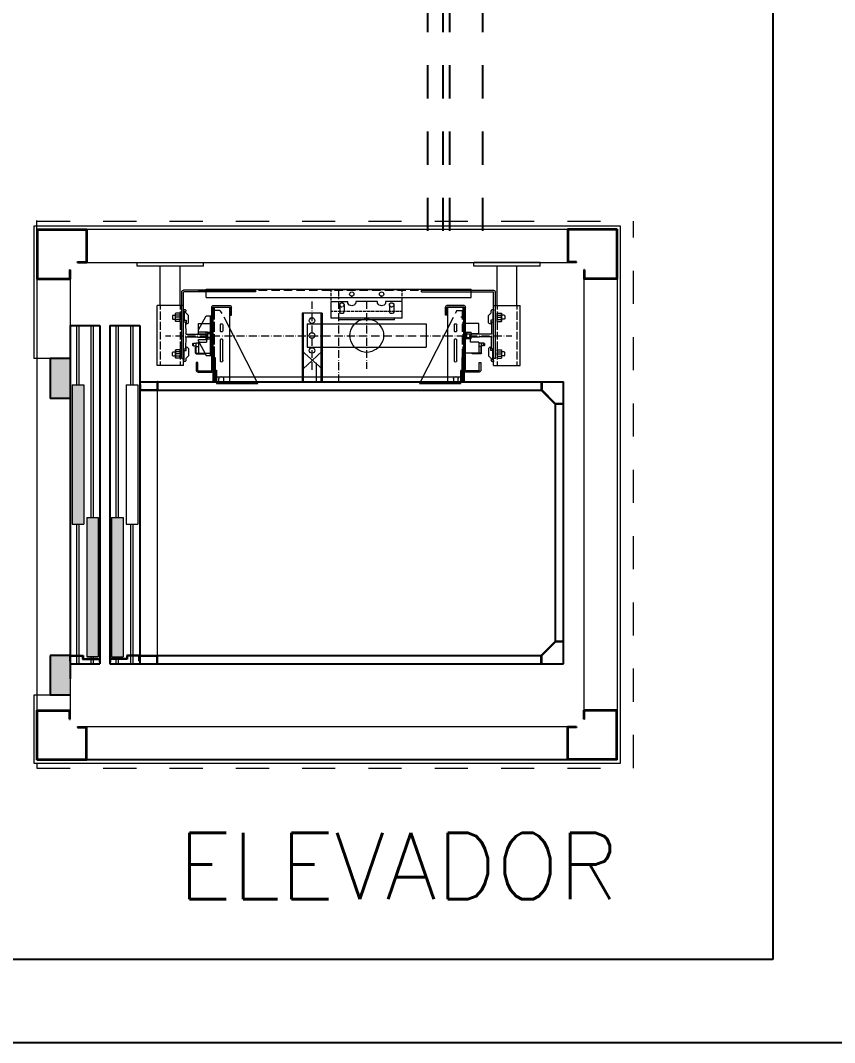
# Model space of a CAD drawing. Extents: x 0 to 244, y -71 to 76.
# Drawn here: x 102.719 to 105.175, y -0.001 to 3.081 of the extents above; entities that cross this region are included whole.
import ezdxf

# ---------------------------------------------------------------- set-up
doc = ezdxf.new("R2010")
doc.units = 0
doc.header["$LTSCALE"] = 0.01
doc.header["$MEASUREMENT"] = 0
doc.linetypes.add('HIDDEN', pattern=[0.375, 0.25, -0.125])
for name, color, linetype, lineweight in [('2COTA', 1, 'CONTINUOUS', 9), ('2H', 1, 'HIDDEN', 15), ('AR-ESQ-VT1', 1, 'CONTINUOUS', 9), ('P', 1, 'CONTINUOUS', 18)]:
    doc.layers.add(name, color=color, linetype=linetype, lineweight=lineweight)
for name, color, linetype in [('3', 3, 'CONTINUOUS'), ('47', 1, 'CONTINUOUS'), ('ALV', 2, 'CONTINUOUS'), ('AR-ELV', 2, 'CONTINUOUS'), ('DT-PRJ', 1, 'HIDDEN'), ('PAREDE', 1, 'CONTINUOUS'), ('TEXTO', 2, 'CONTINUOUS')]:
    doc.layers.add(name, color=color, linetype=linetype)
doc.styles.add('UNB-100', font='simplex.shx', dxfattribs={"height": 0.2})

msp = doc.modelspace()

# ---------------------------------------------------------------- hatches: boundary and pattern name
at = {"layer": '2COTA', "linetype": 'Continuous'}
for points in [[(102.8689, 2.0612), (102.8689, 1.9412), (102.8089, 1.9412), (102.8089, 2.0612)], [(102.8689, 1.1662), (102.8689, 1.149), (102.8689, 1.0459), (102.8089, 1.0459), (102.8089, 1.1662)]]:
    msp.add_hatch(color=256, dxfattribs=at).paths.add_polyline_path(points)
at = {"layer": '2COTA', "lineweight": 9, "ltscale": 35}
for points in [[(102.8749, 1.982), (102.9099, 1.982), (102.9099, 1.562), (102.8749, 1.562)], [(102.9189, 1.582), (102.9539, 1.582), (102.9539, 1.162), (102.9189, 1.162)], [(102.9939, 1.582), (103.0289, 1.582), (103.0289, 1.162), (102.9939, 1.162)]]:
    msp.add_hatch(color=256, dxfattribs=at).paths.add_polyline_path(points)

# ---------------------------------------------------------------- linework, layer by layer
at = {"layer": '2COTA', "ltscale": 35}
for p, q in [((102.8887, 1.982), (102.8887, 2.1612)), ((102.8958, 1.982), (102.8958, 2.1612)), ((102.9326, 1.582), (102.9326, 2.1612)), ((102.9398, 1.582), (102.9398, 2.1612)), ((103.008, 1.582), (103.008, 2.1612)), ((103.0151, 1.582), (103.0151, 2.1612)), ((103.0519, 1.982), (103.0519, 2.1612)), ((103.059, 1.982), (103.059, 2.1612)), ((102.8749, 1.982), (102.9099, 1.982)), ((103.0378, 1.982), (103.0728, 1.982)), ((102.9189, 1.582), (102.9539, 1.582)), ((102.9939, 1.582), (103.0289, 1.582)), ((102.9939, 1.582), (103.0289, 1.582)), ((102.9939, 1.582), (103.0289, 1.582)), ((102.8749, 1.562), (102.9099, 1.562)), ((102.8887, 1.1912), (102.8887, 1.562)), ((102.8958, 1.1912), (102.8958, 1.562)), ((103.0378, 1.562), (103.0728, 1.562)), ((103.0519, 1.1912), (103.0519, 1.562)), ((103.059, 1.1912), (103.059, 1.562)), ((102.8887, 1.1412), (102.8887, 1.1899)), ((102.8958, 1.1412), (102.8958, 1.1899)), ((103.0519, 1.1412), (103.0519, 1.1899)), ((103.059, 1.1412), (103.059, 1.1899)), ((102.8887, 1.1557), (102.8887, 1.162)), ((102.8958, 1.1557), (102.8958, 1.162)), ((102.9539, 1.162), (102.9189, 1.162)), ((102.9189, 1.162), (102.9539, 1.162)), ((102.9326, 1.1412), (102.9326, 1.162)), ((102.9326, 1.1557), (102.9326, 1.162)), ((102.9398, 1.1412), (102.9398, 1.162)), ((102.9398, 1.1557), (102.9398, 1.162)), ((102.9939, 1.162), (103.0289, 1.162)), ((103.008, 1.1412), (103.008, 1.162)), ((103.008, 1.1557), (103.008, 1.162)), ((103.0151, 1.1412), (103.0151, 1.162)), ((103.0151, 1.1557), (103.0151, 1.162)), ((103.0519, 1.1557), (103.0519, 1.162)), ((103.059, 1.1557), (103.059, 1.162)), ((102.8689, 1.0459), (102.8089, 1.0459))]:
    msp.add_line(p, q, dxfattribs=at)
at = {"layer": '2COTA', "linetype": 'Continuous'}
for p, q in [((102.8749, 1.982), (102.8749, 1.562)), ((102.9099, 1.982), (102.9099, 1.562)), ((103.0378, 1.982), (103.0378, 1.562)), ((103.0728, 1.982), (103.0728, 1.562)), ((102.9189, 1.582), (102.9189, 1.162)), ((102.9539, 1.582), (102.9539, 1.162)), ((102.9939, 1.582), (102.9939, 1.162)), ((103.0289, 1.582), (103.0289, 1.162))]:
    msp.add_line(p, q, dxfattribs=at)
at = {"layer": '2COTA', "lineweight": 9, "ltscale": 35}
msp.add_line((103.1326, 1.1662), (103.1326, 1.9662), dxfattribs=at)
at = {"layer": '2COTA', "ltscale": 0.5}
for p, q in [((102.8689, 1.6523), (102.8689, 1.3673)), ((103.0789, 1.6523), (103.0789, 1.3673))]:
    msp.add_line(p, q, dxfattribs=at)
at = {"layer": '2H', "lineweight": 9, "ltscale": 20}
for p, q in [((102.7689, 2.4512), (102.7689, 2.4783)), ((102.7689, 2.4762), (104.5689, 2.4762)), ((104.5689, 0.8262), (104.5689, 2.4762)), ((102.7689, 0.8412), (102.7689, 0.8262)), ((102.7689, 0.8262), (104.5689, 0.8262))]:
    msp.add_line(p, q, dxfattribs=at)
at = {"layer": '3'}
for p, q in [((103.0789, 1.9833), (103.0801, 1.9833)), ((103.1313, 1.9912), (103.1313, 1.9675)), ((103.1326, 1.9912), (103.1313, 1.9912)), ((103.1326, 1.9912), (103.1313, 1.9912)), ((103.1326, 1.9912), (103.1326, 1.9662)), ((104.2901, 1.9912), (104.2901, 1.9662)), ((104.2914, 1.9912), (104.2914, 1.9667)), ((103.0789, 1.9662), (103.1326, 1.9662)), ((103.0801, 1.9675), (103.1313, 1.9675)), ((103.1051, 1.9662), (103.1301, 1.9662)), ((103.1051, 1.9662), (103.1301, 1.9662)), ((104.3576, 1.9238), (104.3326, 1.9238)), ((104.3576, 1.9238), (104.3326, 1.9238)), ((104.3576, 1.925), (104.3331, 1.925)), ((104.3576, 1.925), (104.3331, 1.925)), ((104.3576, 1.9238), (104.3576, 1.925)), ((104.3576, 1.9238), (104.3576, 1.925)), ((104.3576, 1.2086), (104.3326, 1.2086)), ((104.3576, 1.2086), (104.3326, 1.2086)), ((104.3576, 1.2073), (104.3331, 1.2073)), ((104.3576, 1.2073), (104.3331, 1.2073)), ((102.8689, 1.1662), (102.9078, 1.1662)), ((102.8689, 1.149), (102.8701, 1.149)), ((102.8701, 1.1649), (102.9066, 1.1649)), ((102.8951, 1.1662), (102.9054, 1.1662)), ((102.8951, 1.1662), (102.9054, 1.1662)), ((102.9066, 1.1649), (102.9066, 1.1545)), ((102.9066, 1.1545), (102.9576, 1.1545)), ((102.9078, 1.1662), (102.9078, 1.1662)), ((102.9078, 1.1662), (102.9078, 1.1557)), ((102.9078, 1.1557), (102.9589, 1.1557)), ((102.9365, 1.1557), (102.9589, 1.1557)), ((102.9365, 1.1557), (102.9589, 1.1557)), ((102.9576, 1.1545), (102.9576, 1.1455)), ((102.9576, 1.1455), (102.9589, 1.1455)), ((102.9589, 1.1557), (102.9589, 1.1453)), ((103.0399, 1.1557), (102.9889, 1.1557)), ((103.0113, 1.1557), (102.9889, 1.1557)), ((103.0113, 1.1557), (102.9889, 1.1557)), ((102.9889, 1.1557), (102.9889, 1.1453)), ((102.9901, 1.1455), (102.9889, 1.1455)), ((103.0412, 1.1545), (102.9901, 1.1545)), ((102.9901, 1.1545), (102.9901, 1.1455)), ((103.0789, 1.1662), (103.0399, 1.1662)), ((103.0399, 1.1662), (103.0399, 1.1662)), ((103.0399, 1.1662), (103.0399, 1.1557)), ((103.0776, 1.1649), (103.0412, 1.1649)), ((103.0412, 1.1649), (103.0412, 1.1545)), ((103.0526, 1.1662), (103.0423, 1.1662)), ((103.0526, 1.1662), (103.0423, 1.1662)), ((103.0789, 1.149), (103.0776, 1.149)), ((103.0789, 1.1662), (103.1326, 1.1662)), ((103.0789, 1.149), (103.0801, 1.149)), ((103.0801, 1.1649), (103.1313, 1.1649)), ((103.1051, 1.1662), (103.1301, 1.1662)), ((103.1051, 1.1662), (103.1301, 1.1662)), ((103.1313, 1.1412), (103.1313, 1.1649)), ((103.1326, 1.1412), (103.1313, 1.1412)), ((103.1326, 1.1412), (103.1313, 1.1412)), ((103.1326, 1.1412), (103.1326, 1.1662)), ((103.1326, 1.1662), (103.1326, 1.1662)), ((104.2901, 1.1412), (104.2901, 1.1662)), ((104.2901, 1.1412), (104.2914, 1.1412)), ((104.2914, 1.1412), (104.2914, 1.1657))]:
    msp.add_line(p, q, dxfattribs=at)
at = {"layer": '3', "ltscale": 0.5}
for p, q in [((103.0789, 1.9833), (103.0789, 1.9662)), ((103.0801, 1.9833), (103.0801, 1.9675)), ((102.8689, 1.149), (102.8689, 1.1662)), ((102.8689, 1.149), (102.8689, 1.1662)), ((102.8701, 1.149), (102.8701, 1.1649)), ((103.0776, 1.149), (103.0776, 1.1649)), ((103.0789, 1.149), (103.0789, 1.1662)), ((103.0789, 1.149), (103.0789, 1.1662)), ((103.0801, 1.149), (103.0801, 1.1649))]:
    msp.add_line(p, q, dxfattribs=at)
at = {"layer": '3', "ltscale": 35}
for p, q in [((104.3326, 1.9238), (104.2901, 1.9662)), ((104.3331, 1.925), (104.2914, 1.9667)), ((104.3326, 1.2086), (104.2901, 1.1662)), ((104.3331, 1.2073), (104.2914, 1.1657))]:
    msp.add_line(p, q, dxfattribs=at)
at = {"layer": '47', "lineweight": 25, "ltscale": 35}
for p, q in [((102.7689, 2.4512), (102.7689, 2.3012)), ((102.7689, 2.4512), (102.9189, 2.4512)), ((102.7709, 2.4492), (102.7709, 2.3032)), ((102.7709, 2.4492), (102.9169, 2.4492)), ((102.9169, 2.4492), (102.9169, 2.3532)), ((102.9189, 2.4512), (102.9189, 2.3512)), ((104.3689, 2.4512), (104.3689, 2.3512)), ((104.5189, 2.4512), (104.3689, 2.4512)), ((104.3709, 2.4492), (104.3709, 2.3532)), ((104.5169, 2.4492), (104.3709, 2.4492)), ((104.5169, 2.4492), (104.5169, 2.3032)), ((104.5189, 2.4512), (104.5189, 2.3012)), ((102.8913, 2.3532), (102.9169, 2.3532)), ((102.8913, 2.3512), (102.8913, 2.3532)), ((102.8913, 2.3512), (102.9189, 2.3512)), ((104.3964, 2.3512), (104.3689, 2.3512)), ((104.3964, 2.3532), (104.3709, 2.3532)), ((104.3964, 2.3512), (104.3964, 2.3532)), ((102.8669, 2.3288), (102.8669, 2.3032)), ((102.8669, 2.3288), (102.8689, 2.3288)), ((102.8689, 2.3288), (102.8689, 2.3012)), ((104.4209, 2.3288), (104.4189, 2.3288)), ((104.4189, 2.3288), (104.4189, 2.3012)), ((104.4209, 2.3288), (104.4209, 2.3032)), ((102.7709, 2.3032), (102.8669, 2.3032)), ((104.5169, 2.3032), (104.4209, 2.3032)), ((102.8689, 2.1612), (102.8689, 2.0362)), ((102.7689, 0.8512), (102.7689, 1.0012)), ((102.7709, 0.8532), (102.7709, 0.9992)), ((102.7709, 0.9992), (102.8669, 0.9992)), ((102.8669, 0.9736), (102.8669, 0.9992)), ((102.8689, 0.9736), (102.8689, 1.0012)), ((104.4189, 0.9736), (104.4189, 1.0012)), ((104.4209, 0.9736), (104.4209, 0.9992)), ((104.5169, 0.9992), (104.4209, 0.9992)), ((104.5169, 0.8532), (104.5169, 0.9992)), ((104.5189, 0.8512), (104.5189, 1.0012)), ((102.8669, 0.9736), (102.8689, 0.9736)), ((104.4209, 0.9736), (104.4189, 0.9736)), ((102.8913, 0.9512), (102.8913, 0.9492)), ((102.8913, 0.9512), (102.9189, 0.9512)), ((102.8913, 0.9492), (102.9169, 0.9492)), ((102.9169, 0.8532), (102.9169, 0.9492)), ((102.9189, 0.8512), (102.9189, 0.9512)), ((104.3689, 0.8512), (104.3689, 0.9512)), ((104.3964, 0.9512), (104.3689, 0.9512)), ((104.3709, 0.8532), (104.3709, 0.9492)), ((104.3964, 0.9492), (104.3709, 0.9492)), ((104.3964, 0.9512), (104.3964, 0.9492)), ((102.7689, 0.8512), (102.9189, 0.8512)), ((102.7709, 0.8532), (102.9169, 0.8532)), ((104.5189, 0.8512), (104.3689, 0.8512)), ((104.5169, 0.8532), (104.3709, 0.8532))]:
    msp.add_line(p, q, dxfattribs=at)
at = {"layer": '47'}
for p, q in [((102.8689, 2.1612), (102.9589, 2.1612)), ((102.9889, 2.1612), (103.0789, 2.1612)), ((103.0789, 1.9912), (104.3576, 1.9912)), ((103.1326, 1.9662), (104.2901, 1.9662)), ((102.8689, 1.1412), (102.9589, 1.1412)), ((102.9889, 1.1412), (103.0789, 1.1412)), ((103.0789, 1.1412), (103.3776, 1.1412)), ((103.1326, 1.1662), (104.2901, 1.1662)), ((103.1326, 1.1412), (104.3576, 1.1412))]:
    msp.add_line(p, q, dxfattribs=at)
at = {"layer": '47', "ltscale": 0.5}
for p, q in [((102.8089, 2.0612), (102.8089, 1.9412)), ((104.3576, 1.9912), (104.3576, 1.9912)), ((104.3576, 1.1412), (104.3576, 1.2086)), ((102.8089, 1.1662), (102.8089, 1.0459))]:
    msp.add_line(p, q, dxfattribs=at)
at = {"layer": '47', "ltscale": 35}
for p, q in [((102.8689, 2.0612), (102.8089, 2.0612)), ((102.8689, 1.9412), (102.8089, 1.9412)), ((102.8689, 1.1662), (102.8089, 1.1662)), ((102.8689, 1.0459), (102.8089, 1.0459))]:
    msp.add_line(p, q, dxfattribs=at)
at = {"layer": 'ALV'}
for p, q in [((104.9888, 3.1506), (104.9888, 0.2486)), ((104.9888, 3.1506), (104.9888, 0.2662)), ((104.9888, 0.2486), (101.1828, 0.2486)), ((101.1828, -0.0014), (107.9223, -0.0014))]:
    msp.add_line(p, q, dxfattribs=at)
at = {"layer": 'AR-ELV', "lineweight": 13}
for p, q in [((102.7689, 2.4512), (104.3689, 2.4512)), ((102.7689, 2.4512), (104.3689, 2.4512)), ((102.7689, 2.4512), (102.7689, 0.8512)), ((102.9189, 2.3512), (104.3689, 2.3512)), ((102.8689, 2.3012), (102.8689, 1.0012)), ((104.4189, 2.3012), (104.4189, 1.0012)), ((104.5189, 2.3012), (104.5189, 1.0012)), ((104.5189, 2.3012), (104.5189, 0.8512)), ((104.5189, 2.3012), (104.5189, 1.0512)), ((102.7689, 1.1844), (102.7689, 1.0012)), ((104.3689, 0.9512), (102.9189, 0.9512)), ((104.2709, 0.8512), (102.7689, 0.8512))]:
    msp.add_line(p, q, dxfattribs=at)
at = {"layer": 'AR-ELV'}
msp.add_line((104.3689, 0.8512), (102.7689, 0.8512), dxfattribs=at)
at = {"layer": 'AR-ESQ-VT1'}
for p, q in [((104.5289, 2.4612), (102.7589, 2.4612)), ((102.7589, 2.4612), (102.7589, 2.0612)), ((104.5289, 0.8412), (104.5289, 2.4612)), ((102.8089, 2.0612), (102.7589, 2.0612)), ((102.7589, 1.0459), (102.7589, 0.8412)), ((102.8089, 1.0459), (102.7589, 1.0459)), ((102.7589, 0.8412), (104.5289, 0.8412))]:
    msp.add_line(p, q, dxfattribs=at)
at = {"layer": 'DT-PRJ'}
for p, q in [((103.9476, 2.4462), (103.9476, 3.4343)), ((103.9944, 2.4462), (103.9944, 3.4343)), ((104.014, 2.4462), (104.014, 3.4343)), ((104.114, 2.4462), (104.114, 3.4343))]:
    msp.add_line(p, q, dxfattribs=at)
at = {"layer": 'P', "linetype": 'Continuous'}
for points in [[(103.0706, 2.3507), (103.2711, 2.3507)], [(103.2711, 2.3403), (103.0706, 2.3403), (103.0706, 2.3507)], [(103.2711, 2.3403), (103.2711, 2.3507)], [(104.2865, 2.3507), (104.0869, 2.3507)], [(104.2865, 2.3403), (104.0869, 2.3403), (104.0869, 2.3507)], [(104.2865, 2.3403), (104.2865, 2.3507)], [(103.1406, 2.2211), (103.1406, 2.3403)], [(103.2011, 2.2211), (103.2011, 2.3403)], [(104.1569, 2.2211), (104.1569, 2.3403)], [(104.2165, 2.2211), (104.2165, 2.3403)], [(103.2054, 2.2625), (103.2063, 2.2651), (103.208, 2.2669), (103.2106, 2.2677)], [(103.2054, 2.0612), (103.2054, 2.2625)], [(103.2789, 2.2677), (103.2106, 2.2677)], [(103.2106, 2.2617), (103.2106, 2.2625), (103.2114, 2.2625)], [(103.2106, 2.0612), (103.2106, 2.2617)], [(103.4284, 2.2625), (103.2114, 2.2625)], [(103.2547, 2.2677), (103.4284, 2.2677), (103.4284, 2.2625)], [(103.2789, 2.2703), (104.0782, 2.2703)], [(103.2789, 2.2461), (103.2789, 2.2703)], [(103.2789, 2.2677), (103.3108, 2.2677)], [(103.3229, 2.2677), (103.3489, 2.2677)], [(103.361, 2.2677), (103.3869, 2.2677)], [(103.3998, 2.2677), (103.4249, 2.2677)], [(103.437, 2.2677), (103.4629, 2.2677)], [(103.4759, 2.2677), (103.501, 2.2677)], [(103.5139, 2.2677), (103.539, 2.2677)], [(103.5519, 2.2677), (103.577, 2.2677)], [(103.59, 2.2677), (103.615, 2.2677)], [(103.628, 2.2677), (103.6531, 2.2677)], [(103.6626, 2.2686), (103.6565, 2.2686)], [(103.6565, 2.2617), (103.6565, 2.2686)], [(103.6565, 2.2496), (103.6565, 2.2591)], [(103.6747, 2.2686), (103.6652, 2.2686)], [(103.666, 2.2677), (103.6911, 2.2677)], [(103.6876, 2.2686), (103.6773, 2.2686)], [(103.6781, 2.2703), (103.6781, 2.2487)], [(103.6997, 2.2686), (103.6902, 2.2686)], [(103.7127, 2.2686), (103.7023, 2.2686)], [(103.704, 2.2677), (103.73, 2.2677)], [(103.7187, 2.2625), (103.7213, 2.2617), (103.7231, 2.2608), (103.7248, 2.2582), (103.7248, 2.2556), (103.7248, 2.253), (103.7231, 2.2513), (103.7213, 2.2496), (103.7187, 2.2496), (103.7161, 2.2496), (103.7144, 2.2513), (103.7127, 2.253), (103.7118, 2.2556), (103.7127, 2.2582), (103.7144, 2.2608), (103.7161, 2.2617), (103.7187, 2.2625)], [(103.7187, 2.2496), (103.7161, 2.2496), (103.7144, 2.2513), (103.7127, 2.253), (103.7118, 2.2556), (103.7118, 2.2565)], [(103.7127, 2.2591), (103.7144, 2.2608), (103.7161, 2.2617), (103.7187, 2.2625), (103.7213, 2.2617), (103.7222, 2.2608)], [(103.7248, 2.2686), (103.7153, 2.2686)], [(103.7187, 2.2479), (103.7187, 2.2513)], [(103.7239, 2.2591), (103.7248, 2.2582), (103.7248, 2.2556), (103.7248, 2.253), (103.7231, 2.2513), (103.7213, 2.2496)], [(103.7377, 2.2686), (103.7274, 2.2686)], [(103.7498, 2.2686), (103.7395, 2.2686)], [(103.7421, 2.2677), (103.7671, 2.2677)], [(103.7619, 2.2686), (103.7524, 2.2686)], [(103.7749, 2.2686), (103.7654, 2.2686)], [(103.787, 2.2686), (103.7775, 2.2686)], [(103.7801, 2.2677), (103.8052, 2.2677)], [(103.8, 2.2686), (103.7896, 2.2686)], [(103.8086, 2.2625), (103.8112, 2.2617), (103.8129, 2.2608), (103.8147, 2.2582), (103.8155, 2.2556), (103.8147, 2.253), (103.8129, 2.2513), (103.8112, 2.2496), (103.8086, 2.2496), (103.806, 2.2496), (103.8043, 2.2513), (103.8026, 2.253), (103.8017, 2.2556), (103.8026, 2.2582), (103.8043, 2.2608), (103.806, 2.2617), (103.8086, 2.2625)], [(103.8086, 2.2496), (103.806, 2.2496), (103.8043, 2.2513), (103.8026, 2.253), (103.8017, 2.2556), (103.8026, 2.2565)], [(103.8121, 2.2686), (103.8026, 2.2686)], [(103.8026, 2.2591), (103.8043, 2.2608), (103.806, 2.2617), (103.8086, 2.2625), (103.8112, 2.2617), (103.8121, 2.2608)], [(103.8086, 2.2479), (103.8086, 2.2513)], [(103.8138, 2.2591), (103.8147, 2.2582), (103.8155, 2.2556), (103.8147, 2.253), (103.8129, 2.2513), (103.8112, 2.2496)], [(103.825, 2.2686), (103.8147, 2.2686)], [(103.8181, 2.2677), (103.844, 2.2677)], [(103.8371, 2.2686), (103.8276, 2.2686)], [(103.8501, 2.2686), (103.8397, 2.2686)], [(103.8622, 2.2686), (103.8527, 2.2686)], [(103.8561, 2.2677), (103.8821, 2.2677)], [(103.8708, 2.2686), (103.8648, 2.2686)], [(103.8708, 2.2617), (103.8708, 2.2686)], [(103.8708, 2.2496), (103.8708, 2.2591)], [(103.8942, 2.2677), (103.9201, 2.2677)], [(103.9287, 2.2677), (104.1024, 2.2677)], [(103.9287, 2.2625), (103.9287, 2.2677)], [(103.9287, 2.2625), (104.1456, 2.2625)], [(103.9322, 2.2677), (103.9581, 2.2677)], [(103.9711, 2.2677), (103.9961, 2.2677)], [(104.0082, 2.2677), (104.0342, 2.2677)], [(104.0471, 2.2677), (104.0782, 2.2677)], [(104.0782, 2.2461), (104.0782, 2.2703)], [(104.0782, 2.2677), (104.1465, 2.2677)], [(104.1456, 2.2625), (104.1465, 2.2625), (104.1465, 2.2617)], [(104.1465, 2.2677), (104.1491, 2.2669), (104.1508, 2.2651), (104.1517, 2.2625)], [(104.1465, 2.0612), (104.1465, 2.2617)], [(104.1517, 2.0612), (104.1517, 2.2625)], [(103.2106, 2.2211), (103.1311, 2.2211)], [(103.1311, 2.0404), (103.1311, 2.2211)], [(103.1406, 2.2211), (103.1406, 2.209)], [(103.2011, 2.2211), (103.2011, 2.209)], [(103.2106, 2.0404), (103.2106, 2.2211)], [(103.2789, 2.2461), (104.0782, 2.2461)], [(103.2961, 2.2167), (103.2961, 2.2185), (103.2979, 2.2202), (103.2996, 2.2211)], [(103.2996, 2.2211), (103.3514, 2.2211)], [(103.3514, 2.2211), (103.354, 2.2202), (103.3549, 2.2185), (103.3558, 2.2167)], [(103.5986, 2.2116), (103.5986, 2.234)], [(103.6565, 2.2366), (103.6565, 2.247)], [(103.6565, 2.2245), (103.6565, 2.234)], [(103.6565, 2.183), (103.6565, 2.2332), (103.7066, 2.2332)], [(103.6565, 2.2116), (103.6565, 2.2219)], [(103.6781, 2.2427), (103.6781, 2.2409)], [(103.6781, 2.2349), (103.6781, 2.2116)], [(103.6824, 2.2237), (103.6824, 2.2263), (103.6842, 2.228), (103.6859, 2.2297), (103.6885, 2.2297), (103.6911, 2.2297), (103.6928, 2.228), (103.6945, 2.2263), (103.6954, 2.2237)], [(103.6824, 2.2237), (103.6824, 2.2038)], [(103.6885, 2.2167), (103.6859, 2.2176), (103.6842, 2.2193), (103.6824, 2.2211), (103.6824, 2.2237), (103.6824, 2.2237)], [(103.6833, 2.2271), (103.6842, 2.228), (103.6859, 2.2297), (103.6885, 2.2297), (103.6911, 2.2297), (103.6928, 2.2288)], [(103.6937, 2.2271), (103.6945, 2.2263), (103.6954, 2.2237), (103.6945, 2.2211), (103.6928, 2.2193), (103.6911, 2.2176)], [(103.6954, 2.2237), (103.6954, 2.2038)], [(103.7308, 2.2332), (103.7308, 2.2288), (103.7282, 2.2254), (103.7265, 2.2228), (103.7222, 2.2211), (103.7187, 2.2202), (103.7153, 2.2211), (103.711, 2.2228), (103.7084, 2.2254), (103.7066, 2.2288), (103.7066, 2.2332)], [(103.7965, 2.2332), (103.7308, 2.2332)], [(103.7637, 2.2116), (103.7637, 2.2314)], [(103.8207, 2.2332), (103.8207, 2.2288), (103.819, 2.2254), (103.8164, 2.2228), (103.8121, 2.2211), (103.8086, 2.2202), (103.8052, 2.2211), (103.8008, 2.2228), (103.7982, 2.2254), (103.7965, 2.2288), (103.7965, 2.2332)], [(103.8708, 2.2332), (103.8207, 2.2332)], [(103.8319, 2.2237), (103.8328, 2.2263), (103.8337, 2.228), (103.8363, 2.2297), (103.8389, 2.2297), (103.8406, 2.2297), (103.8432, 2.228), (103.8449, 2.2263), (103.8449, 2.2237)], [(103.8319, 2.2237), (103.8319, 2.2029)], [(103.8389, 2.2167), (103.8363, 2.2176), (103.8337, 2.2193), (103.8328, 2.2211), (103.8319, 2.2237), (103.8319, 2.2237)], [(103.8328, 2.2271), (103.8337, 2.228), (103.8363, 2.2297), (103.8389, 2.2297), (103.8406, 2.2297), (103.8423, 2.2288)], [(103.844, 2.2271), (103.8449, 2.2263), (103.8449, 2.2237), (103.8449, 2.2211), (103.8432, 2.2193), (103.8414, 2.2176)], [(103.8449, 2.2237), (103.8449, 2.2038)], [(103.8708, 2.2366), (103.8708, 2.247)], [(103.8708, 2.2245), (103.8708, 2.234)], [(103.8708, 2.183), (103.8708, 2.2332)], [(103.8708, 2.2116), (103.8708, 2.2219)], [(104.0013, 2.2167), (104.0022, 2.2185), (104.0031, 2.2202), (104.0056, 2.2211)], [(104.0575, 2.2211), (104.0056, 2.2211)], [(104.0575, 2.2211), (104.0592, 2.2202), (104.061, 2.2185), (104.0618, 2.2167)], [(104.1465, 2.2211), (104.2269, 2.2211)], [(104.1465, 2.0404), (104.1465, 2.2211)], [(104.1569, 2.2211), (104.1569, 2.209)], [(104.2165, 2.2211), (104.2165, 2.209)], [(104.2269, 2.0404), (104.2269, 2.2211)], [(103.1406, 2.2029), (103.1406, 2.1787)], [(103.1786, 2.1925), (103.1777, 2.1908)], [(103.1777, 2.1908), (103.1777, 2.1813)], [(103.1786, 2.1925), (103.1864, 2.1925)], [(103.1873, 2.1925), (103.1864, 2.1977), (103.1873, 2.1986), (103.1873, 2.1986)], [(103.1864, 2.1744), (103.1864, 2.1977)], [(103.1873, 2.1796), (103.1864, 2.1839), (103.1864, 2.1882), (103.1873, 2.1925)], [(103.1993, 2.1986), (103.1873, 2.1986)], [(103.1993, 2.1925), (103.1873, 2.1925)], [(103.1993, 2.1986), (103.2002, 2.1986), (103.2011, 2.1977)], [(103.1993, 2.1986), (103.2002, 2.1986), (103.2011, 2.1977)], [(103.2011, 2.1977), (103.1993, 2.1925)], [(103.1993, 2.1925), (103.2011, 2.1882), (103.2011, 2.1839), (103.1993, 2.1796)], [(103.2011, 2.2029), (103.2011, 2.1787)], [(103.2011, 2.1744), (103.2011, 2.1977)], [(103.2132, 2.2046), (103.2114, 2.2055), (103.2106, 2.2072), (103.2114, 2.2098), (103.2132, 2.2098), (103.2158, 2.2098), (103.2184, 2.2072), (103.2184, 2.2046)], [(103.2106, 2.1917), (103.2132, 2.1917)], [(103.2132, 2.2046), (103.2132, 2.177)], [(103.2184, 2.1995), (103.2184, 2.2046)], [(103.2184, 2.1995), (103.2261, 2.1917)], [(103.2261, 2.1692), (103.2261, 2.1917)], [(103.2564, 2.1476), (103.2789, 2.1908), (103.2961, 2.1908)], [(103.2789, 2.1908), (103.2961, 2.1908)], [(103.2918, 2.1908), (103.2918, 2.0707)], [(103.2961, 2.0258), (103.2961, 2.2167)], [(103.2961, 2.1908), (103.2961, 2.0707)], [(103.2996, 2.2159), (103.3005, 2.2167), (103.3005, 2.2167)], [(103.2996, 2.2159), (103.2996, 1.9912)], [(103.2996, 2.0249), (103.2996, 2.2159)], [(103.3005, 2.2167), (103.3506, 2.2167)], [(103.3005, 2.0266), (103.3005, 2.2064)], [(103.3203, 2.2064), (103.3005, 2.2064)], [(103.3031, 2.2159), (103.3031, 2.1856)], [(103.3048, 2.1796), (103.3048, 2.2064)], [(103.3203, 2.2064), (103.3264, 2.1969)], [(103.3497, 2.2159), (103.3497, 1.9912)], [(103.3506, 2.2167), (103.3514, 2.2167), (103.3514, 2.2159)], [(103.3514, 2.1925), (103.3514, 2.2159)], [(103.3514, 2.1925), (103.3558, 2.1925)], [(103.3558, 2.1925), (103.3558, 2.2167)], [(103.5684, 2.1986), (103.5684, 1.9912)], [(103.5684, 2.1986), (103.5684, 2.0102)], [(103.6289, 2.1986), (103.5684, 2.1986)], [(103.5718, 2.1986), (103.5718, 2.0958)], [(103.5986, 2.2046), (103.5986, 2.2055)], [(103.5986, 2.1744), (103.5986, 2.1986)], [(103.6254, 2.1986), (103.6254, 2.0474)], [(103.6289, 2.1986), (103.6289, 2.0102)], [(103.6565, 2.2029), (103.6565, 2.2098)], [(103.6626, 2.2029), (103.6565, 2.2029)], [(103.6747, 2.2029), (103.6652, 2.2029)], [(103.6876, 2.2029), (103.6773, 2.2029)], [(103.6781, 2.2055), (103.6781, 2.2046)], [(103.6781, 2.1986), (103.6781, 2.1744)], [(103.6954, 2.2038), (103.6945, 2.2012), (103.6928, 2.1986), (103.6911, 2.1977), (103.6885, 2.1969), (103.6859, 2.1977), (103.6842, 2.1986), (103.6824, 2.2012), (103.6824, 2.2038)], [(103.6885, 2.215), (103.6885, 2.2185)], [(103.6997, 2.2029), (103.6902, 2.2029)], [(103.7127, 2.2029), (103.7023, 2.2029)], [(103.7248, 2.2029), (103.7153, 2.2029)], [(103.7377, 2.2029), (103.7274, 2.2029)], [(103.7498, 2.2029), (103.7395, 2.2029)], [(103.7619, 2.2029), (103.7524, 2.2029)], [(103.7637, 2.2046), (103.7637, 2.2055)], [(103.7637, 2.1744), (103.7637, 2.1986)], [(103.7749, 2.2029), (103.7654, 2.2029)], [(103.787, 2.2029), (103.7775, 2.2029)], [(103.8, 2.2029), (103.7896, 2.2029)], [(103.8121, 2.2029), (103.8026, 2.2029)], [(103.825, 2.2029), (103.8147, 2.2029)], [(103.8371, 2.2029), (103.8276, 2.2029)], [(103.8449, 2.2038), (103.8449, 2.2012), (103.8432, 2.1986), (103.8406, 2.1977), (103.838, 2.1969), (103.8354, 2.1977), (103.8337, 2.1995), (103.8319, 2.2021), (103.8319, 2.2038)], [(103.8389, 2.215), (103.8389, 2.2185)], [(103.8501, 2.2029), (103.8397, 2.2029)], [(103.8622, 2.2029), (103.8527, 2.2029)], [(103.8708, 2.2029), (103.8648, 2.2029)], [(103.8708, 2.2029), (103.8708, 2.2098)], [(104.0013, 2.1925), (104.0013, 2.2167)], [(104.0056, 2.1925), (104.0013, 2.1925)], [(104.0056, 2.2159), (104.0056, 2.2167), (104.0065, 2.2167)], [(104.0056, 2.1925), (104.0056, 2.2159)], [(104.0566, 2.2167), (104.0065, 2.2167)], [(104.0074, 2.2159), (104.0074, 1.9912)], [(104.0575, 2.2159), (104.0074, 2.2159)], [(104.0359, 2.2064), (104.0307, 2.1969)], [(104.0359, 2.2064), (104.0566, 2.2064)], [(104.0523, 2.1796), (104.0523, 2.2064)], [(104.054, 2.2159), (104.054, 2.1856)], [(104.0566, 2.2167), (104.0575, 2.2167), (104.0575, 2.2159)], [(104.0566, 2.0258), (104.0566, 2.2064)], [(104.0575, 2.2159), (104.0575, 1.9912)], [(104.0575, 2.0249), (104.0575, 2.2159)], [(104.0618, 2.0258), (104.0618, 2.2167)], [(104.1387, 2.1995), (104.131, 2.1917)], [(104.1379, 2.1649), (104.1353, 2.1658), (104.1327, 2.1675), (104.131, 2.1692), (104.131, 2.1917)], [(104.1387, 2.2046), (104.1396, 2.2072), (104.1413, 2.2098), (104.1439, 2.2098)], [(104.1387, 2.1995), (104.1387, 2.2046)], [(104.1439, 2.2098), (104.1456, 2.2098), (104.1465, 2.2072), (104.1456, 2.2055), (104.1439, 2.2046)], [(104.1439, 2.2046), (104.1439, 2.177)], [(104.1465, 2.1917), (104.1439, 2.1917)], [(104.1569, 2.2029), (104.1569, 2.1787)], [(104.1577, 2.1925), (104.1569, 2.1977), (104.1569, 2.1986), (104.1577, 2.1986), (104.1698, 2.1986)], [(104.1569, 2.1977), (104.1569, 2.1986), (104.1577, 2.1986)], [(104.1569, 2.1744), (104.1569, 2.1977)], [(104.1577, 2.1796), (104.1569, 2.1839), (104.1569, 2.1882), (104.1577, 2.1925)], [(104.1577, 2.1925), (104.1698, 2.1925)], [(104.1698, 2.1986), (104.1707, 2.1986), (104.1707, 2.1977)], [(104.1707, 2.1977), (104.1698, 2.1925)], [(104.1698, 2.1925), (104.1707, 2.1882), (104.1707, 2.1839), (104.1698, 2.1796)], [(104.1707, 2.1744), (104.1707, 2.1977)], [(104.1785, 2.1925), (104.1707, 2.1925)], [(104.1785, 2.1925), (104.1802, 2.1908)], [(104.1802, 2.1908), (104.1802, 2.1813)], [(104.2165, 2.2029), (104.2165, 2.1787)], [(103.1406, 2.1727), (103.1406, 2.1485)], [(103.1777, 2.1813), (103.1786, 2.1804)], [(103.1786, 2.1804), (103.1864, 2.1804)], [(103.2011, 2.1865), (103.1864, 2.1865)], [(103.1864, 2.1744), (103.1873, 2.1796)], [(103.1873, 2.1735), (103.1873, 2.1735), (103.1864, 2.1744)], [(103.1993, 2.1796), (103.1873, 2.1796)], [(103.2011, 2.1744), (103.2002, 2.1735), (103.1993, 2.1735), (103.1873, 2.1735)], [(103.1993, 2.1796), (103.2011, 2.1744)], [(103.2011, 2.1727), (103.2011, 2.1485)], [(103.2106, 2.1796), (103.2132, 2.1796)], [(103.2106, 2.0897), (103.2106, 2.1718)], [(103.2106, 2.1718), (103.214, 2.1718)], [(103.2132, 2.177), (103.2192, 2.177)], [(103.214, 2.1718), (103.2149, 2.1718), (103.2166, 2.1709), (103.2166, 2.1692)], [(103.2166, 2.1692), (103.2175, 2.1364)], [(103.2192, 2.177), (103.2192, 2.1649)], [(103.2261, 2.1692), (103.2244, 2.1675), (103.2218, 2.1658), (103.2192, 2.1649)], [(103.2564, 2.1364), (103.2564, 2.1675)], [(103.2564, 2.1675), (103.2961, 2.1675)], [(103.2961, 2.0776), (103.2961, 2.1675)], [(103.3031, 2.1727), (103.3031, 2.1476)], [(103.3048, 2.1416), (103.3048, 2.1675)], [(103.31, 1.986), (103.4353, 1.986), (103.3333, 2.1865)], [(103.3221, 2.1632), (103.3229, 2.1649), (103.3238, 2.1658), (103.3255, 2.1666), (103.3273, 2.1658), (103.329, 2.1649), (103.3298, 2.1632)], [(103.3221, 2.145), (103.3221, 2.1632)], [(103.3298, 2.1632), (103.3298, 2.145), (103.329, 2.1433), (103.3273, 2.1416), (103.3255, 2.1416), (103.3238, 2.1416), (103.3229, 2.1433), (103.3221, 2.145)], [(103.5839, 2.1658), (103.9434, 2.1658)], [(103.5839, 2.1658), (103.5839, 2.0958)], [(103.5986, 2.1839), (103.6021, 2.1839), (103.6047, 2.1813), (103.6064, 2.1787), (103.6073, 2.1761), (103.6064, 2.1727), (103.6047, 2.1701), (103.6021, 2.1683), (103.5986, 2.1675), (103.5952, 2.1683), (103.5926, 2.1701), (103.5908, 2.1727), (103.59, 2.1761), (103.5908, 2.1787), (103.5926, 2.1813), (103.5952, 2.1839), (103.5986, 2.1839), (103.6021, 2.1839), (103.6047, 2.1813), (103.6064, 2.1787), (103.6073, 2.1761), (103.6064, 2.1727), (103.6047, 2.1701), (103.6021, 2.1683), (103.5986, 2.1675), (103.5952, 2.1683), (103.5926, 2.1701), (103.5908, 2.1727), (103.59, 2.1761), (103.5908, 2.1787), (103.5926, 2.1813), (103.5952, 2.1839), (103.5986, 2.1839)], [(103.5986, 2.1675), (103.5986, 2.1683)], [(103.5986, 2.1372), (103.5986, 2.1614)], [(103.8708, 2.183), (103.6565, 2.183)], [(103.6781, 2.1683), (103.6781, 2.1675)], [(103.6781, 2.1614), (103.6781, 2.1372)], [(103.6798, 2.1787), (103.6798, 2.183)], [(103.8475, 2.1787), (103.6798, 2.1787)], [(103.7637, 2.1813), (103.7714, 2.1804), (103.7792, 2.1787), (103.7861, 2.1761), (103.7931, 2.1718), (103.7991, 2.1666), (103.8043, 2.1606), (103.8086, 2.1537), (103.8121, 2.1467), (103.8138, 2.139), (103.8138, 2.1303), (103.8138, 2.1225), (103.8121, 2.1148), (103.8086, 2.1079), (103.8043, 2.1009), (103.7991, 2.0949), (103.7931, 2.0897), (103.7861, 2.0863), (103.7792, 2.0828), (103.7714, 2.0811), (103.7637, 2.0802), (103.7559, 2.0811), (103.7481, 2.0828), (103.7403, 2.0863), (103.7343, 2.0897), (103.7282, 2.0949), (103.7231, 2.1009), (103.7187, 2.1079), (103.7153, 2.1148), (103.7135, 2.1225), (103.7127, 2.1303), (103.7135, 2.139), (103.7153, 2.1467), (103.7187, 2.1537), (103.7231, 2.1606), (103.7282, 2.1666), (103.7343, 2.1718), (103.7403, 2.1761), (103.7481, 2.1787), (103.7559, 2.1804), (103.7637, 2.1813)], [(103.7637, 2.1675), (103.7637, 2.1683)], [(103.7637, 2.1372), (103.7637, 2.1614)], [(103.8475, 2.1787), (103.8475, 2.183)], [(104.0247, 2.1856), (103.9227, 1.986)], [(103.9434, 2.1658), (103.9434, 2.0958)], [(104.0281, 2.1632), (104.0281, 2.1649), (104.0298, 2.1658), (104.0316, 2.1658), (104.0333, 2.1658), (104.0342, 2.1649), (104.035, 2.1632)], [(104.0281, 2.145), (104.0281, 2.1632)], [(104.035, 2.145), (104.035, 2.1632)], [(104.0601, 2.1865), (104.048, 2.1865)], [(104.0523, 2.1416), (104.0523, 2.1666)], [(104.054, 2.1727), (104.054, 2.1476)], [(104.1016, 2.1675), (104.0618, 2.1675)], [(104.0618, 2.0776), (104.0618, 2.1675)], [(104.1016, 2.1364), (104.1016, 2.1675)], [(104.1379, 2.177), (104.1379, 2.1649)], [(104.1439, 2.177), (104.1379, 2.177)], [(104.1405, 2.1692), (104.1413, 2.1709), (104.1422, 2.1718), (104.1439, 2.1718), (104.1465, 2.1718)], [(104.1405, 2.1692), (104.1405, 2.1364)], [(104.1465, 2.1796), (104.1439, 2.1796)], [(104.1465, 2.0897), (104.1465, 2.1718)], [(104.1569, 2.1865), (104.1707, 2.1865)], [(104.1569, 2.1744), (104.1577, 2.1796)], [(104.1577, 2.1735), (104.1569, 2.1735), (104.1569, 2.1744)], [(104.1569, 2.1727), (104.1569, 2.1485)], [(104.1577, 2.1796), (104.1698, 2.1796)], [(104.1577, 2.1735), (104.1698, 2.1735)], [(104.1698, 2.1796), (104.1707, 2.1744)], [(104.1707, 2.1744), (104.1707, 2.1735), (104.1698, 2.1735)], [(104.1785, 2.1804), (104.1707, 2.1804)], [(104.1802, 2.1813), (104.1785, 2.1804)], [(104.2165, 2.1727), (104.2165, 2.1485)], [(103.1406, 2.1424), (103.1406, 2.1191)], [(103.1561, 2.1303), (103.1726, 2.1303)], [(103.1786, 2.1303), (103.1795, 2.1303)], [(103.1864, 2.1303), (103.2097, 2.1303)], [(103.2011, 2.1424), (103.2011, 2.1191)], [(103.2158, 2.1303), (103.2166, 2.1303)], [(103.2192, 2.1346), (103.2175, 2.1346), (103.2175, 2.1364)], [(103.2192, 2.1346), (103.2529, 2.1346)], [(103.2227, 2.1303), (103.2469, 2.1303)], [(103.2538, 2.1355), (103.2529, 2.1346), (103.2529, 2.1346)], [(103.2529, 2.1303), (103.2538, 2.1303)], [(103.2538, 2.1355), (103.2771, 2.1355)], [(103.2564, 2.1424), (103.2564, 2.1476)], [(103.2564, 2.1424), (103.2832, 2.1424)], [(103.2564, 2.1364), (103.2806, 2.1364), (103.2806, 2.1104)], [(103.2598, 2.1303), (103.284, 2.1303)], [(103.2771, 2.1355), (103.2789, 2.1346), (103.2789, 2.1329)], [(103.2789, 2.1286), (103.2789, 2.1269), (103.2771, 2.126)], [(103.2789, 2.1208), (103.2789, 2.1407)], [(103.2789, 2.1407), (103.2961, 2.1407)], [(103.2789, 2.1286), (103.2789, 2.1329)], [(103.2832, 2.1424), (103.2832, 2.1191)], [(103.2935, 2.1364), (103.2832, 2.1364), (103.2832, 2.1251)], [(103.2901, 2.1303), (103.291, 2.1303)], [(103.2961, 2.1381), (103.2935, 2.1381), (103.2935, 2.1234)], [(103.2961, 2.1208), (103.2961, 2.1407)], [(103.297, 2.1303), (103.3203, 2.1303)], [(103.3031, 2.1346), (103.3031, 2.1096)], [(103.3048, 2.1035), (103.3048, 2.1295)], [(103.3273, 2.1303), (103.3281, 2.1303)], [(103.3342, 2.1303), (103.3575, 2.1303)], [(103.3644, 2.1303), (103.3653, 2.1303)], [(103.3705, 2.1303), (103.3947, 2.1303)], [(103.4007, 2.1303), (103.4016, 2.1303)], [(103.4076, 2.1303), (103.4318, 2.1303)], [(103.4379, 2.1303), (103.4387, 2.1303)], [(103.4448, 2.1303), (103.469, 2.1303)], [(103.475, 2.1303), (103.4759, 2.1303)], [(103.4819, 2.1303), (103.5061, 2.1303)], [(103.5122, 2.1303), (103.5131, 2.1303)], [(103.5182, 2.1303), (103.5433, 2.1303)], [(103.5485, 2.1303), (103.5493, 2.1303)], [(103.5554, 2.1303), (103.5796, 2.1303)], [(103.5856, 2.1303), (103.5865, 2.1303)], [(103.5986, 2.1398), (103.6021, 2.139), (103.6047, 2.1372), (103.6064, 2.1338), (103.6073, 2.1303), (103.6064, 2.1277), (103.6047, 2.1251), (103.6021, 2.1225), (103.5986, 2.1225), (103.5952, 2.1225), (103.5926, 2.1251), (103.5908, 2.1277), (103.59, 2.1303), (103.5908, 2.1338), (103.5926, 2.1372), (103.5952, 2.139), (103.5986, 2.1398), (103.6021, 2.139), (103.6047, 2.1372), (103.6064, 2.1338), (103.6073, 2.1303), (103.6064, 2.1277), (103.6047, 2.1251), (103.6021, 2.1225), (103.5986, 2.1225), (103.5952, 2.1225), (103.5926, 2.1251), (103.5908, 2.1277), (103.59, 2.1303), (103.5908, 2.1338), (103.5926, 2.1372), (103.5952, 2.139), (103.5986, 2.1398)], [(103.5926, 2.1303), (103.6168, 2.1303)], [(103.5986, 2.1303), (103.5986, 2.1312)], [(103.6228, 2.1303), (103.6237, 2.1303)], [(103.6297, 2.1303), (103.6539, 2.1303)], [(103.66, 2.1303), (103.6608, 2.1303)], [(103.6669, 2.1303), (103.6911, 2.1303)], [(103.6781, 2.1312), (103.6781, 2.1303)], [(103.6963, 2.1303), (103.6971, 2.1303)], [(103.704, 2.1303), (103.7274, 2.1303)], [(103.7334, 2.1303), (103.7343, 2.1303)], [(103.7403, 2.1303), (103.7645, 2.1303)], [(103.7637, 2.1303), (103.7637, 2.1312)], [(103.7706, 2.1303), (103.7714, 2.1303)], [(103.7775, 2.1303), (103.8017, 2.1303)], [(103.8077, 2.1303), (103.8086, 2.1303)], [(103.8147, 2.1303), (103.8389, 2.1303)], [(103.8449, 2.1303), (103.8458, 2.1303)], [(103.8518, 2.1303), (103.8752, 2.1303)], [(103.8821, 2.1303), (103.8829, 2.1303)], [(103.8881, 2.1303), (103.9123, 2.1303)], [(103.9184, 2.1303), (103.9192, 2.1303)], [(103.9253, 2.1303), (103.9495, 2.1303)], [(103.9555, 2.1303), (103.9564, 2.1303)], [(103.9624, 2.1303), (103.9866, 2.1303)], [(103.9927, 2.1303), (103.9935, 2.1303)], [(103.9996, 2.1303), (104.0238, 2.1303)], [(104.035, 2.145), (104.0342, 2.1433), (104.0333, 2.1416), (104.0316, 2.1416), (104.0298, 2.1416), (104.0281, 2.1433), (104.0281, 2.145)], [(104.0298, 2.1303), (104.0307, 2.1303)], [(104.0359, 2.1303), (104.061, 2.1303)], [(104.0523, 2.1035), (104.0523, 2.1286)], [(104.054, 2.1346), (104.054, 2.1096)], [(104.0618, 2.1208), (104.0618, 2.1407), (104.0782, 2.1407)], [(104.0618, 2.1381), (104.0644, 2.1381), (104.0644, 2.1234)], [(104.0644, 2.1364), (104.0748, 2.1364), (104.0748, 2.1251)], [(104.0661, 2.1303), (104.067, 2.1303)], [(104.0731, 2.1303), (104.0973, 2.1303)], [(104.1016, 2.1364), (104.0765, 2.1364)], [(104.0765, 2.1104), (104.0765, 2.1364)], [(104.0782, 2.1208), (104.0782, 2.1407)], [(104.0808, 2.126), (104.0791, 2.1269), (104.0782, 2.1286), (104.0782, 2.1329), (104.0791, 2.1346), (104.0808, 2.1355)], [(104.1042, 2.1355), (104.0808, 2.1355)], [(104.1033, 2.1303), (104.1042, 2.1303)], [(104.1042, 2.1346), (104.1042, 2.1346), (104.1042, 2.1355)], [(104.1387, 2.1346), (104.1042, 2.1346)], [(104.1102, 2.1303), (104.1344, 2.1303)], [(104.1405, 2.1364), (104.1396, 2.1346), (104.1387, 2.1346)], [(104.1405, 2.1303), (104.1413, 2.1303)], [(104.1474, 2.1303), (104.1716, 2.1303)], [(104.1569, 2.1424), (104.1569, 2.1191)], [(104.1776, 2.1303), (104.1785, 2.1303)], [(104.1845, 2.1303), (104.2018, 2.1303)], [(104.2165, 2.1424), (104.2165, 2.1191)], [(103.1406, 2.113), (103.1406, 2.0888)], [(103.2011, 2.113), (103.2011, 2.0888)], [(103.2175, 2.1251), (103.2166, 2.0923), (103.2166, 2.0914), (103.2149, 2.0897), (103.214, 2.0897), (103.2106, 2.0897)], [(103.2175, 2.1251), (103.2175, 2.1269), (103.2192, 2.1269)], [(103.2192, 2.1269), (103.2529, 2.1269)], [(103.2192, 2.0966), (103.2218, 2.0958), (103.2244, 2.094), (103.2261, 2.0914), (103.2261, 2.0698)], [(103.2192, 2.0854), (103.2192, 2.0966)], [(103.2391, 2.107), (103.24, 2.1079)], [(103.24, 2.1001), (103.2391, 2.1009), (103.2391, 2.107)], [(103.24, 2.1001), (103.24, 2.1079)], [(103.24, 2.107), (103.2408, 2.107)], [(103.24, 2.1009), (103.2408, 2.1009)], [(103.2408, 2.1079), (103.2486, 2.1079)], [(103.2408, 2.1001), (103.2408, 2.1079)], [(103.2408, 2.1001), (103.2486, 2.1001)], [(103.2486, 2.1087), (103.2564, 2.1087)], [(103.2486, 2.0983), (103.2486, 2.1087)], [(103.2486, 2.0983), (103.2564, 2.0983)], [(103.2529, 2.1269), (103.2529, 2.1269), (103.2538, 2.126)], [(103.2538, 2.126), (103.2771, 2.126)], [(103.2564, 2.1139), (103.2564, 2.1191), (103.2832, 2.1191)], [(103.2564, 2.1139), (103.2789, 2.0707)], [(103.2564, 2.1104), (103.2564, 2.0776)], [(103.2564, 2.1104), (103.2806, 2.1104)], [(103.2789, 2.1208), (103.2961, 2.1208)], [(103.2935, 2.1251), (103.2832, 2.1251)], [(103.2961, 2.1234), (103.2935, 2.1234)], [(103.3031, 2.0975), (103.3031, 2.0716)], [(103.3221, 2.1174), (103.3229, 2.1191), (103.3238, 2.1208), (103.3255, 2.1208), (103.3273, 2.1208), (103.329, 2.1191), (103.3298, 2.1174)], [(103.3221, 2.0551), (103.3221, 2.1174)], [(103.3298, 2.0551), (103.3298, 2.1174)], [(103.5986, 2.1001), (103.5986, 2.1243)], [(103.6781, 2.1243), (103.6781, 2.1001)], [(103.7637, 2.1001), (103.7637, 2.1243)], [(104.0281, 2.1174), (104.0281, 2.1191), (104.0298, 2.1208), (104.0316, 2.1208), (104.0333, 2.1208), (104.0342, 2.1191), (104.035, 2.1174)], [(104.0281, 2.0543), (104.0281, 2.1174)], [(104.035, 2.0543), (104.035, 2.1174)], [(104.054, 2.0975), (104.054, 2.0716)], [(104.0618, 2.1234), (104.0644, 2.1234)], [(104.0782, 2.1208), (104.0618, 2.1208)], [(104.0644, 2.1251), (104.0748, 2.1251)], [(104.1016, 2.1104), (104.0765, 2.1104)], [(104.1042, 2.126), (104.0808, 2.126)], [(104.1016, 2.1104), (104.1016, 2.0776)], [(104.1016, 2.1087), (104.1085, 2.1087), (104.1085, 2.0983)], [(104.1085, 2.0983), (104.1016, 2.0983)], [(104.1387, 2.1269), (104.1042, 2.1269)], [(104.1042, 2.126), (104.1042, 2.1269), (104.1042, 2.1269)], [(104.1163, 2.1079), (104.1085, 2.1079)], [(104.1163, 2.1001), (104.1085, 2.1001)], [(104.1163, 2.1001), (104.1163, 2.1079)], [(104.1171, 2.107), (104.1163, 2.107)], [(104.1171, 2.1009), (104.1163, 2.1009)], [(104.1171, 2.1001), (104.1171, 2.1079)], [(104.1189, 2.107), (104.1171, 2.1079)], [(104.1189, 2.107), (104.1189, 2.1009), (104.1171, 2.1001)], [(104.131, 2.0914), (104.1327, 2.094), (104.1353, 2.0958), (104.1379, 2.0966)], [(104.1379, 2.0854), (104.1379, 2.0966)], [(104.1387, 2.1269), (104.1396, 2.1269), (104.1405, 2.1251)], [(104.1405, 2.0923), (104.1405, 2.1251)], [(104.1569, 2.113), (104.1569, 2.0888)], [(104.2165, 2.113), (104.2165, 2.0888)], [(103.1406, 2.0828), (103.1406, 2.0586)], [(103.1777, 2.0802), (103.1786, 2.0819)], [(103.1777, 2.0707), (103.1777, 2.0802)], [(103.1786, 2.0698), (103.1777, 2.0707)], [(103.1786, 2.0819), (103.1864, 2.0819)], [(103.1786, 2.0698), (103.1864, 2.0698)], [(103.1864, 2.0871), (103.1873, 2.088), (103.1873, 2.088)], [(103.1864, 2.0871), (103.1864, 2.0638)], [(103.1873, 2.0819), (103.1864, 2.0871)], [(103.1873, 2.069), (103.1864, 2.0733), (103.1864, 2.0776), (103.1873, 2.0819)], [(103.2011, 2.0759), (103.1864, 2.0759)], [(103.1864, 2.0638), (103.1873, 2.069)], [(103.1993, 2.088), (103.1873, 2.088)], [(103.1993, 2.0819), (103.1873, 2.0819)], [(103.1993, 2.069), (103.1873, 2.069)], [(103.1993, 2.088), (103.2002, 2.088), (103.2011, 2.0871)], [(103.2011, 2.0871), (103.1993, 2.0819)], [(103.1993, 2.0819), (103.2011, 2.0776), (103.2011, 2.0733), (103.1993, 2.069)], [(103.1993, 2.069), (103.2011, 2.0638)], [(103.2011, 2.0871), (103.2011, 2.0638)], [(103.2011, 2.0828), (103.2011, 2.0586)], [(103.2106, 2.0819), (103.2132, 2.0819)], [(103.2106, 2.0698), (103.2132, 2.0698)], [(103.2132, 2.0569), (103.2132, 2.0854)], [(103.2132, 2.0854), (103.2192, 2.0854)], [(103.2184, 2.0621), (103.2261, 2.0698)], [(103.2469, 2.0776), (103.2469, 2.0958)], [(103.2469, 2.0958), (103.2486, 2.0958)], [(103.2486, 2.0759), (103.2477, 2.0759), (103.2469, 2.0776)], [(103.2486, 2.0785), (103.2486, 2.0958)], [(103.2495, 2.0776), (103.2495, 2.0776), (103.2486, 2.0785)], [(103.2486, 2.0759), (103.2763, 2.0759)], [(103.2495, 2.0776), (103.2961, 2.0776)], [(103.2763, 2.0759), (103.2763, 2.0776)], [(103.2789, 2.0707), (103.2961, 2.0707)], [(103.3048, 2.0655), (103.3048, 2.0906)], [(103.5684, 2.0837), (103.6289, 2.0301)], [(103.5718, 2.0958), (103.5718, 1.9912)], [(103.5718, 2.0301), (103.5995, 2.056), (103.6289, 2.0837)], [(103.5839, 2.0958), (103.9434, 2.0958)], [(103.5986, 2.094), (103.6021, 2.094), (103.6047, 2.0914), (103.6064, 2.0888), (103.6073, 2.0863), (103.6064, 2.0828), (103.6047, 2.0802), (103.6021, 2.0785), (103.5986, 2.0776), (103.5952, 2.0785), (103.5926, 2.0802), (103.5908, 2.0828), (103.59, 2.0863), (103.5908, 2.0888), (103.5926, 2.0914), (103.5952, 2.094), (103.5986, 2.094), (103.6021, 2.094), (103.6047, 2.0914), (103.6064, 2.0888), (103.6073, 2.0863), (103.6064, 2.0828), (103.6047, 2.0802), (103.6021, 2.0785), (103.5986, 2.0776), (103.5952, 2.0785), (103.5926, 2.0802), (103.5908, 2.0828), (103.59, 2.0863), (103.5908, 2.0888), (103.5926, 2.0914), (103.5952, 2.094), (103.5986, 2.094)], [(103.5986, 2.0932), (103.5986, 2.094)], [(103.5986, 2.0638), (103.5986, 2.0871)], [(103.6781, 2.094), (103.6781, 2.0932)], [(103.6781, 2.0871), (103.6781, 2.0638)], [(103.7637, 2.0932), (103.7637, 2.094)], [(103.7637, 2.0638), (103.7637, 2.0871)], [(104.0523, 2.0655), (104.0523, 2.0906)], [(104.1076, 2.0776), (104.0618, 2.0776)], [(104.0817, 2.0759), (104.0817, 2.0776)], [(104.1085, 2.0759), (104.0817, 2.0759)], [(104.1085, 2.0785), (104.1085, 2.0776), (104.1076, 2.0776)], [(104.1085, 2.0785), (104.1085, 2.0958)], [(104.1102, 2.0958), (104.1085, 2.0958)], [(104.1102, 2.0776), (104.1093, 2.0759), (104.1085, 2.0759)], [(104.1102, 2.0776), (104.1102, 2.0958)], [(104.131, 2.0914), (104.131, 2.0698)], [(104.1387, 2.0621), (104.131, 2.0698)], [(104.1439, 2.0854), (104.1379, 2.0854)], [(104.1439, 2.0897), (104.1422, 2.0897), (104.1413, 2.0914), (104.1405, 2.0923)], [(104.1465, 2.0897), (104.1439, 2.0897)], [(104.1439, 2.0569), (104.1439, 2.0854)], [(104.1465, 2.0819), (104.1439, 2.0819)], [(104.1465, 2.0698), (104.1439, 2.0698)], [(104.1569, 2.0871), (104.1569, 2.088), (104.1698, 2.088)], [(104.1569, 2.0871), (104.1569, 2.0638)], [(104.1577, 2.0819), (104.1569, 2.0871)], [(104.1569, 2.0828), (104.1569, 2.0586)], [(104.1577, 2.069), (104.1569, 2.0733), (104.1569, 2.0776), (104.1577, 2.0819)], [(104.1569, 2.0759), (104.1707, 2.0759)], [(104.1569, 2.0638), (104.1577, 2.069)], [(104.1577, 2.0819), (104.1698, 2.0819)], [(104.1577, 2.069), (104.1698, 2.069)], [(104.1698, 2.088), (104.1707, 2.088), (104.1707, 2.0871)], [(104.1707, 2.0871), (104.1698, 2.0819)], [(104.1698, 2.0819), (104.1707, 2.0776), (104.1707, 2.0733), (104.1698, 2.069)], [(104.1698, 2.069), (104.1707, 2.0638)], [(104.1707, 2.0871), (104.1707, 2.0638)], [(104.1785, 2.0819), (104.1707, 2.0819)], [(104.1785, 2.0698), (104.1707, 2.0698)], [(104.1802, 2.0802), (104.1785, 2.0819)], [(104.1785, 2.0698), (104.1802, 2.0707)], [(104.1802, 2.0707), (104.1802, 2.0802)], [(104.2165, 2.0828), (104.2165, 2.0586)], [(103.2106, 2.0404), (103.1311, 2.0404)], [(103.1406, 2.0525), (103.1406, 2.0404)], [(103.1873, 2.0629), (103.1873, 2.0629), (103.1864, 2.0638)], [(103.2011, 2.0638), (103.2002, 2.0629), (103.1993, 2.0629), (103.1873, 2.0629)], [(103.2011, 2.0638), (103.2002, 2.0629), (103.1993, 2.0629)], [(103.2011, 2.0525), (103.2011, 2.0404)], [(103.2054, 2.0612), (103.2106, 2.0612)], [(103.2132, 2.0517), (103.2114, 2.0525), (103.2106, 2.0543), (103.2114, 2.056), (103.2132, 2.0569)], [(103.2184, 2.0569), (103.2184, 2.0543), (103.2158, 2.0525), (103.2132, 2.0517)], [(103.2184, 2.0621), (103.2184, 2.0569)], [(103.2538, 2.0491), (103.2495, 2.0491), (103.2495, 2.0249)], [(103.2538, 2.0258), (103.2538, 2.0491)], [(103.3031, 2.0646), (103.3031, 1.9912)], [(103.3031, 2.0646), (103.3065, 2.0646)], [(103.3031, 2.0586), (103.3031, 2.0335)], [(103.3048, 2.0266), (103.3048, 2.0525)], [(103.3065, 2.0646), (103.3065, 1.9912)], [(103.3298, 2.0551), (103.329, 2.0525), (103.3273, 2.0517), (103.3255, 2.0508), (103.3238, 2.0517), (103.3229, 2.0525), (103.3221, 2.0551)], [(103.5986, 2.056), (103.5986, 2.0569)], [(103.5986, 2.0275), (103.5986, 2.0508)], [(103.6116, 1.9929), (103.6116, 2.0482)], [(103.6254, 2.0474), (103.6254, 1.9912)], [(103.6289, 2.0448), (103.6289, 1.9912)], [(103.6781, 2.0569), (103.6781, 2.056)], [(103.6781, 2.0508), (103.6781, 2.0266)], [(103.7637, 2.056), (103.7637, 2.0569)], [(103.7637, 2.0309), (103.7637, 2.0508)], [(104.035, 2.0543), (104.0342, 2.0525), (104.0333, 2.0517), (104.0316, 2.0508), (104.0298, 2.0517), (104.0281, 2.0525), (104.0281, 2.0543)], [(104.0506, 2.0646), (104.0506, 1.9912)], [(104.054, 2.0646), (104.0506, 2.0646)], [(104.0523, 2.0258), (104.0523, 2.0525)], [(104.054, 2.0646), (104.054, 1.9912)], [(104.054, 2.0586), (104.054, 2.0335)], [(104.1033, 2.0491), (104.1076, 2.0491), (104.1076, 2.0249)], [(104.1033, 2.0258), (104.1033, 2.0491)], [(104.1387, 2.0621), (104.1387, 2.0569)], [(104.1439, 2.0569), (104.1456, 2.056), (104.1465, 2.0543), (104.1456, 2.0525), (104.1439, 2.0517), (104.1413, 2.0525), (104.1396, 2.0543), (104.1387, 2.0569)], [(104.1517, 2.0612), (104.1465, 2.0612)], [(104.1465, 2.0404), (104.2269, 2.0404)], [(104.1577, 2.0629), (104.1569, 2.0629), (104.1569, 2.0638)], [(104.1577, 2.0629), (104.1569, 2.0629), (104.1569, 2.0638)], [(104.1569, 2.0525), (104.1569, 2.0404)], [(104.1577, 2.0629), (104.1698, 2.0629)], [(104.1707, 2.0638), (104.1707, 2.0629), (104.1698, 2.0629)], [(104.2165, 2.0525), (104.2165, 2.0404)], [(103.2538, 2.0206), (103.2521, 2.0214), (103.2503, 2.0232), (103.2495, 2.0249)], [(103.2547, 2.0249), (103.2538, 2.0249), (103.2538, 2.0258)], [(103.2538, 2.0206), (103.2961, 2.0206)], [(103.2547, 2.0249), (103.2953, 2.0249)], [(103.2961, 2.0258), (103.2953, 2.0249), (103.2953, 2.0249)], [(103.2996, 2.0249), (103.2996, 2.0232), (103.2979, 2.0214), (103.2961, 2.0206)], [(103.3005, 2.0266), (103.31, 2.0266), (103.31, 1.986)], [(103.3031, 2.0206), (103.3031, 1.9912)], [(103.3065, 2.0059), (104.0506, 2.0059)], [(103.3177, 2.0007), (103.3186, 2.0033), (103.3195, 2.005), (103.3221, 2.0067), (103.3247, 2.0076), (103.3273, 2.0067), (103.3298, 2.005), (103.3316, 2.0033), (103.3316, 2.0007)], [(103.6781, 2.0206), (103.6781, 2.0197)], [(103.6781, 2.0137), (103.6781, 1.9912)], [(104.0255, 2.0007), (104.0264, 2.0033), (104.0273, 2.005), (104.0298, 2.0067), (104.0324, 2.0076), (104.035, 2.0067), (104.0376, 2.005), (104.0385, 2.0033), (104.0393, 2.0007)], [(104.0471, 1.986), (104.0471, 2.0258)], [(104.0566, 2.0258), (104.0471, 2.0258)], [(104.054, 2.0206), (104.054, 1.9912)], [(104.0618, 2.0206), (104.0592, 2.0214), (104.0584, 2.0232), (104.0575, 2.0249)], [(104.0627, 2.0249), (104.0618, 2.0249), (104.0618, 2.0258)], [(104.1033, 2.0206), (104.0618, 2.0206)], [(104.1024, 2.0249), (104.0627, 2.0249), (104.1024, 2.0249)], [(104.1033, 2.0258), (104.1033, 2.0249), (104.1024, 2.0249)], [(104.1076, 2.0249), (104.1068, 2.0232), (104.105, 2.0214), (104.1033, 2.0206)], [(103.3177, 1.9912), (103.3177, 2.0007)], [(103.3316, 2.0007), (103.3316, 1.9912)], [(103.9227, 1.986), (104.0471, 1.986)], [(104.0255, 2.0007), (104.0255, 1.9912)], [(104.0393, 1.9912), (104.0393, 2.0007)]]:
    msp.add_lwpolyline(points, dxfattribs=at)
at = {"layer": 'PAREDE', "lineweight": 25, "ltscale": 35}
for p, q in [((102.7689, 2.3012), (102.8689, 2.3012)), ((104.5189, 2.3012), (104.4189, 2.3012)), ((102.8689, 2.0362), (102.8689, 1.162)), ((104.3576, 1.9101), (104.3576, 1.9912)), ((104.3576, 1.9238), (104.3326, 1.9238)), ((104.3326, 1.9238), (104.3326, 1.2086)), ((104.3576, 1.8988), (104.3576, 1.9238)), ((104.3576, 1.1412), (104.3576, 1.9)), ((104.3576, 1.2086), (104.3326, 1.2086)), ((102.7689, 1.0012), (102.8689, 1.0012)), ((104.5189, 1.0012), (104.4189, 1.0012))]:
    msp.add_line(p, q, dxfattribs=at)
at = {"layer": 'PAREDE', "ltscale": 0.5}
for p, q in [((102.9589, 2.1612), (102.9589, 1.1412)), ((102.9889, 2.1612), (102.9889, 1.1412)), ((102.9889, 2.1612), (102.9889, 1.1412)), ((103.0789, 2.1612), (103.0789, 1.1412)), ((103.0789, 2.1612), (103.0789, 1.1412)), ((102.8689, 2.0362), (102.8689, 1.0959))]:
    msp.add_line(p, q, dxfattribs=at)

# ---------------------------------------------------------------- texts
at = {"layer": 'TEXTO', "style": 'UNB-100'}
msp.add_text('ELEVADOR', height=0.2, rotation=360, dxfattribs=at).set_placement((103.1942, 0.4308))

doc.saveas('drawing.dxf')
